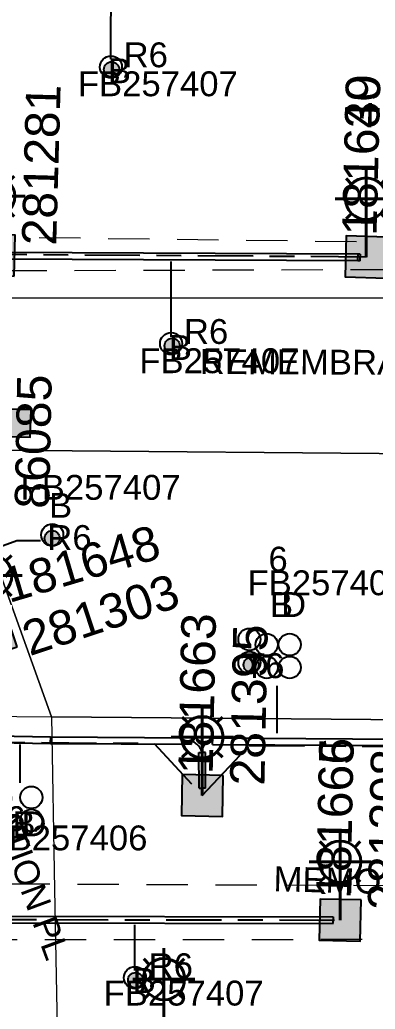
# Model space of a CAD drawing. Header units: metres. Extents: x 300268 to 302887, y 6172399 to 6173904.
# Drawn here: x 301360.8 to 301386.6, y 6173155.8 to 6173227.4 of the extents above; entities that cross this region are included whole.
import ezdxf
from ezdxf.enums import TextEntityAlignment as Align

# ---------------------------------------------------------------- set-up
doc = ezdxf.new("R2010")
doc.units = ezdxf.units.M
doc.linetypes.add('Cable Exist UG', pattern=[8.2, 4, -1.2, 1.8, -1.2])
doc.linetypes.add('Dash', pattern=[5, 3, -2])
doc.layers.get('0').update_dxf_attribs({"color": 6})
for name, color, linetype, lineweight in [('Cadastre Developer_SP_EXT', 9, 'Continuous', 5), ('Cadastre Land Parcels_SP_EXT', 9, 'Continuous', 5), ('Cadastre Roads_SP_EXT', 9, 'Continuous', 5)]:
    doc.layers.add(name, color=color, linetype=linetype, lineweight=lineweight)
for name, color, linetype in [('Duct_SP_EXT', 7, 'Continuous'), ('Equip_SP_SL_EXT', 7, 'Continuous'), ('Mains_SL_EXT', 7, 'Continuous'), ('SupportsUG_SP_LV_EXT', 7, 'Continuous'), ('SupportsUG_SP_LV_SL_EXT', 7, 'Continuous'), ('Trench_SP_EXT', 7, 'Continuous')]:
    doc.layers.add(name, color=color, linetype=linetype)
doc.styles.add('COLUMN_LABEL', font='arial.ttf')
doc.styles.add('iecARIAL', font='arial.ttf', dxfattribs={"height": 2})
doc.styles.add('POLE_LABEL', font='arial.ttf')
doc.styles.get("Standard").update_dxf_attribs({"font": 'arial.ttf'})

# ---------------------------------------------------------------- blocks, each defined once
blk = doc.blocks.new('COLUMN_EXT')
blk.add_hatch(color=256).paths.add_polyline_path([(-1.485, 1.485), (-1.485, -1.485), (1.485, -1.485), (1.485, 1.485)])
blk.add_lwpolyline([(-1.485, -1.485), (1.485, -1.485), (1.485, 1.485), (-1.485, 1.485)], close=True)
for tag, height, style, flags, p in [('ASSET_NUM', 2.5, 'COLUMN_LABEL', 8, (2, 2)), ('STRUCTURE_PLANT_NUMBER', 0.2, 'POLE_LABEL', 9, (1.813, 0.031)), ('STREET_CODE', 0.2, 'COLUMN_LABEL', 9, (1.813, -0.2))]:
    blk.add_attdef(tag, text='', height=height, dxfattribs=dict(style=style, flags=flags)).set_placement(p, align=Align.MIDDLE_LEFT)
at = {"flags": 9}
for tag, p in [('OWNED_BY', (1.813, -0.6)), ('STATE', (1.813, -0.8)), ('COLUMN_TYPE', (1.813, -0.4)), ('USAGE', (1.813, -1)), ('LEGEND', (1.813, -1.2)), ('LOCATION', (1.813, -1.4)), ('STREETNAME', (1.813, -1.6)), ('SUBURB', (1.813, -1.8)), ('NOTES', (1.813, -2))]:
    blk.add_attdef(tag, text='', height=0.2, dxfattribs=at).set_placement(p, align=Align.MIDDLE_LEFT)
at = {"flags": 1}
blk.add_attdef('Z', (1.813, -2.351), '', height=0.2, dxfattribs=at)
blk = doc.blocks.new('PILLAR_EXT')
blk.add_hatch(color=256).paths.add_polyline_path([(-2.475, 0.99), (-2.475, -0.99), (2.475, -0.99), (2.475, 0.99)])
blk.add_lwpolyline([(-2.475, -0.99), (2.475, -0.99), (2.475, 0.99), (-2.475, 0.99)], close=True)
at = {"style": 'iecARIAL', "flags": 8}
blk.add_attdef('ASSET_NUM', (1.5, 3.5), '', height=2.5, dxfattribs=at)
for tag, p, flags in [('OWNED_BY', (0, -0.2), 9), ('STATE', (0, -0.4), 9), ('SUPPORT_TYPE', (0, -0.6), 9), ('USAGE', (0, -0.8), 9), ('LEGEND', (0, -1), 9), ('LOCATION', (0, -1.2), 9), ('NOTES', (0, -1.4), 9), ('PARENT', (0, -1.6), 9), ('STREETNAME', (0, -1.8), 9), ('SUBURB', (0, -2), 1)]:
    blk.add_attdef(tag, p, '', height=0.2, dxfattribs=dict(flags=flags))
blk = doc.blocks.new('DUCT_EXT')
blk.add_circle((0, 0.8), 0.8)
at = {"flags": 1}
blk.add_attdef('Z', (0, 0), '', height=0.2, dxfattribs=at)
at = {"flags": 9}
for tag, p in [('DUCT_CODE', (0, 0)), ('XSECT_TYPE', (0, -0.2)), ('STATE', (0, -0.6)), ('FB_REFERENCE', (0, -0.4)), ('NOTES', (0, -0.8))]:
    blk.add_attdef(tag, text='', height=0.2, dxfattribs=at).set_placement(p, align=Align.MIDDLE_LEFT)
blk = doc.blocks.new('SL_LANTERN_EXT')
at = {"lineweight": 40}
for p, q in [((0, 1.968), (0, 6.468)), ((-1.459, 5.676), (-1.061, 5.278)), ((1.458, 5.676), (1.06, 5.278)), ((-2.25, 4.218), (2.25, 4.218)), ((-1.459, 2.759), (-1.061, 3.157)), ((1.458, 2.759), (1.06, 3.157)), ((0, 0), (0, 2.721))]:
    blk.add_line(p, q, dxfattribs=at)
blk.add_circle((0, 4.218), 1.5, dxfattribs=at)
at = {"style": 'iecARIAL', "flags": 8}
blk.add_attdef('ASSET_NUM', (1.5, 1.5), '', height=2.5, dxfattribs=at)
for tag, p, height, flags in [('CONSTRUCTED_VOLTAGE', (0.981, -0.653), 0.2, 9), ('CONTROL_TYPE', (0.981, -0.853), 0.2, 9), ('LANTERN_PURPOSE', (0.981, -1.053), 0.2, 9), ('LANTERN_TYPE', (0.981, -1.253), 0.2, 9), ('NO_PHASES', (0.981, -1.453), 0.2, 9), ('LNUMBER', (2.181, -3.253), 2.5, 8), ('OPERATING_VOLTAGE', (0.981, -1.653), 0.2, 9), ('ORIENTATION', (0.981, -1.853), 0.2, 9), ('OWNED_BY', (0.981, -2.053), 0.2, 9), ('STATE', (0.981, -2.253), 0.2, 9), ('CEXIST', (0.981, -2.653), 0.2, 9), ('CNEW', (0.981, -2.853), 0.2, 9), ('CNUMBER', (0.981, -3.053), 0.2, 9), ('USAGE', (0.981, -2.453), 0.2, 9), ('CREMOVE', (0.981, -3.253), 0.2, 9), ('CREPLACE', (0.981, -3.453), 0.2, 9), ('LKINGHEIGHT', (0.981, -3.653), 0.2, 9), ('LBRACKET', (0.981, -3.853), 0.2, 9), ('LBRACKETVOCAB', (0.981, -4.053), 0.2, 9), ('LCATEGORY', (0.981, -4.253), 0.2, 9), ('LCHARGE1', (0.981, -4.453), 0.2, 9), ('LCHARGE1PERCENT', (0.981, -4.653), 0.2, 9), ('LCHARGE2', (0.981, -4.853), 0.2, 9), ('LCHARGE2PERCENT', (0.981, -5.053), 0.2, 9), ('LCHARGE3', (0.981, -5.253), 0.2, 9), ('LCHARGE3PERCENT', (0.981, -5.453), 0.2, 9), ('LEXIST', (0.981, -5.653), 0.2, 9), ('LLAMP', (0.981, -5.853), 0.2, 9), ('LLAMPVOCAB', (0.981, -6.053), 0.2, 9), ('LMAST', (0.981, -6.253), 0.2, 9), ('LMASTVOCAB', (0.981, -6.453), 0.2, 9), ('LNEW', (0.981, -6.653), 0.2, 9), ('LANTNUMBER', (0.981, -6.853), 0.2, 9), ('LOUTREACH', (0.981, -7.253), 0.2, 9), ('LOUTREACHVOCAB', (0.981, -7.453), 0.2, 9), ('LRATECODE', (0.981, -7.653), 0.2, 9), ('LREMOVE', (0.981, -7.853), 0.2, 9), ('LREPLACE', (0.981, -8.053), 0.2, 9), ('LTYPE', (0.981, -8.253), 0.2, 9), ('LTYPEVOCAB', (0.981, -8.453), 0.2, 9), ('LEGEND', (0.981, -8.653), 0.2, 9), ('STREETNAME', (0.981, -9.253), 0.2, 9), ('SUBURB', (0.981, -9.453), 0.2, 1), ('LOCATION', (0.981, -8.853), 0.2, 9), ('NOTES', (0.981, -9.053), 0.2, 9)]:
    blk.add_attdef(tag, p, '', height=height, dxfattribs=dict(flags=flags))
blk = doc.blocks.new('CABLE_LARGE_EXT')
h = blk.add_hatch(color=256)
edge = h.paths.add_edge_path()
edge.add_arc((0, 0.55), 0.55, 0, 360)
blk.add_circle((0, 0.55), 0.55)
at = {"flags": 1}
blk.add_attdef('Z', (0, 0), '', height=0.2, dxfattribs=at)
at = {"flags": 9}
for tag, p in [('COND_CODE', (0, 0)), ('XSECT_SIZE', (0, -0.6)), ('STATE', (0, -0.4)), ('FB_REFERENCE', (0, -0.2)), ('NOTES', (0, -0.8))]:
    blk.add_attdef(tag, text='', height=0.2, dxfattribs=at).set_placement(p, align=Align.MIDDLE_LEFT)

msp = doc.modelspace()

# ---------------------------------------------------------------- linework, layer by layer
at = {"layer": 'Cadastre Developer_SP_EXT', "linetype": 'Dash'}
for points in [[(301352.15, 6173216.382), (301352.21, 6173211.742), (301392.71, 6173211.223), (301392.815, 6173216.229)], [(301392.692, 6173204.042), (301392.759, 6173209.287), (301355.267, 6173209.185), (301355.098, 6173204.342), (301352.964, 6173204.351)], [(301392.981, 6173164.67), (301320.714, 6173164.993)], [(301317.132, 6173161.155), (301322.612, 6173160.772), (301389.904, 6173160.825), (301393.665, 6173162.369)]]:
    msp.add_lwpolyline(points, dxfattribs=at)
at = {"layer": 'Cadastre Land Parcels_SP_EXT', "linetype": 'Continuous'}
msp.add_lwpolyline([(301393.967, 6173178.558), (301394.099, 6173194.205), (301392.416, 6173195.924), (301359.012, 6173196.215), (301357.116, 6173193.535), (301363.095, 6173176.918), (301392.046, 6173176.679), (301393.967, 6173178.558)], close=True, dxfattribs=at)
at = {"layer": 'Cadastre Roads_SP_EXT', "linetype": 'Continuous'}
for points in [[(301393.509, 6173271.898), (301328.545, 6173272.479), (301352.134, 6173207.231), (301392.128, 6173207.234), (301393.509, 6173271.898)], [(301392.279, 6173201.308), (301392.128, 6173207.234), (301352.134, 6173207.231), (301355.083, 6173202.505), (301359.012, 6173196.215), (301392.416, 6173195.924), (301392.279, 6173201.308)], [(301357.116, 6173193.535), (301352.33, 6173193.442), (301345.494, 6173193.309), (301350.263, 6173180.068), (301350.247, 6173177.039), (301355.539, 6173176.99), (301363.095, 6173176.918), (301357.116, 6173193.535)], [(301395, 6173164.275), (301392.046, 6173176.679), (301363.095, 6173176.918), (301363.32, 6173164.415), (301363.548, 6173151.914), (301398.016, 6173151.614), (301395, 6173164.275)]]:
    msp.add_lwpolyline(points, close=True, dxfattribs=at)
at = {"layer": 'Duct_SP_EXT'}
for p, q in [((301385.309, 6173210.409), (301359.435, 6173210.514)), ((301385.307, 6173209.929), (301385.308, 6173210.169)), ((301385.309, 6173210.409), (301385.308, 6173210.169)), ((301385.463, 6173210.409), (301385.309, 6173210.409)), ((301385.461, 6173209.929), (301385.462, 6173210.169)), ((301385.463, 6173210.409), (301385.462, 6173210.169)), ((301385.307, 6173209.929), (301359.433, 6173210.034)), ((301385.461, 6173209.929), (301385.307, 6173209.929)), ((301352.629, 6173175.144), (301363.015, 6173175)), ((301352.636, 6173175.624), (301363.021, 6173175.48)), ((301363.015, 6173175), (301363.018, 6173175.24)), ((301363.016, 6173175), (301363.018, 6173175.24)), ((301363.016, 6173175), (301373.238, 6173174.934)), ((301363.021, 6173175.48), (301363.018, 6173175.24)), ((301363.02, 6173175.48), (301363.018, 6173175.24)), ((301363.02, 6173175.48), (301373.241, 6173175.414)), ((301373.238, 6173174.934), (301373.239, 6173175.174)), ((301373.241, 6173175.414), (301373.239, 6173175.174)), ((301374.775, 6173174.924), (301374.776, 6173175.164)), ((301374.778, 6173175.404), (301374.776, 6173175.164)), ((301374.778, 6173175.404), (301391.98, 6173175.293)), ((301373.789, 6173171.76), (301373.782, 6173174.33)), ((301373.782, 6173174.33), (301374.022, 6173174.33)), ((301374.262, 6173174.331), (301374.022, 6173174.33)), ((301374.269, 6173171.762), (301374.262, 6173174.331)), ((301374.775, 6173174.924), (301391.977, 6173174.813)), ((301373.789, 6173171.76), (301374.029, 6173171.761)), ((301374.269, 6173171.762), (301374.029, 6173171.761)), ((301355.48, 6173162.501), (301383.518, 6173162.456)), ((301383.517, 6173161.976), (301383.518, 6173162.216)), ((301383.518, 6173162.456), (301383.518, 6173162.216)), ((301355.479, 6173162.021), (301383.517, 6173161.976))]:
    msp.add_line(p, q, dxfattribs=at)
for points in [[(301367.409, 6173224.515), (301367.409, 6173226.509), (301367.417, 6173228.723)], [(301371.759, 6173204.411), (301371.759, 6173206.218), (301371.771, 6173208.774), (301371.776, 6173209.867)], [(301362.296, 6173189.665), (301360.581, 6173189.665), (301357.449, 6173188.529)], [(301379.435, 6173179.161), (301379.435, 6173177.261), (301379.426, 6173175.743)], [(301360.83, 6173172.143), (301360.83, 6173173.613), (301360.83, 6173174.914)], [(301369.141, 6173158.553), (301369.141, 6173160.308), (301369.144, 6173161.866)]]:
    msp.add_lwpolyline(points, dxfattribs=at)
at = {"layer": 'Mains_SL_EXT', "linetype": 'Cable Exist UG'}
for points in [[(301385.905, 6173210.2), (301358.937, 6173210.378)], [(301374.03, 6173171.232), (301377.428, 6173174.857), (301392.84, 6173174.734), (301395.936, 6173177.765), (301395.937, 6173184.096)], [(301351.71, 6173181.866), (301354.213, 6173180.83), (301354.17, 6173175.109), (301370.527, 6173174.998), (301374.03, 6173171.232)], [(301355.013, 6173162.262), (301384.016, 6173162.215)]]:
    msp.add_lwpolyline(points, dxfattribs=at)
at = {"layer": 'Trench_SP_EXT', "linetype": 'Cable Exist UG'}
for points in [[(301373.239, 6173175.174, -0.237792), (301374.022, 6173174.33)], [(301374.776, 6173175.164, 0.476159), (301374.022, 6173174.33)]]:
    msp.add_lwpolyline(points, format="xyb", dxfattribs=at)

# ---------------------------------------------------------------- block references
at = {"layer": 'Duct_SP_EXT'}
for name, p in [('DUCT_EXT', (301367.405, 6173223.143)), ('CABLE_LARGE_EXT', (301367.451, 6173223.226)), ('DUCT_EXT', (301371.769, 6173203.135)), ('CABLE_LARGE_EXT', (301371.843, 6173203.222)), ('DUCT_EXT', (301363.15, 6173189.29)), ('CABLE_LARGE_EXT', (301363.149, 6173189.292)), ('DUCT_EXT', (301377.445, 6173181.723)), ('DUCT_EXT', (301378.692, 6173181.35)), ('DUCT_EXT', (301380.363, 6173181.354)), ('DUCT_EXT', (301377.445, 6173180.042)), ('CABLE_LARGE_EXT', (301377.568, 6173180.137)), ('DUCT_EXT', (301378.695, 6173179.696)), ('DUCT_EXT', (301380.363, 6173179.696)), ('DUCT_EXT', (301361.632, 6173170.285)), ('DUCT_EXT', (301361.632, 6173168.63)), ('DUCT_EXT', (301369.144, 6173157.24)), ('CABLE_LARGE_EXT', (301369.193, 6173157.31))]:
    msp.add_blockref(name, p, dxfattribs=at)
at = {"layer": 'Equip_SP_SL_EXT'}
ref = msp.add_blockref('SL_LANTERN_EXT', (301358.937, 6173210.378), dxfattribs=at)
ref.add_attrib('ASSET_NUM', '181642', dxfattribs={"layer": '0', "height": 2.5, "rotation": 88.58344, "style": 'iecARIAL'}).set_placement((301360.437, 6173211.878), align=Align.BOTTOM_LEFT)
ref = msp.add_blockref('SL_LANTERN_EXT', (301358.937, 6173210.378), dxfattribs=at)
ref.add_attrib('ASSET_NUM', '181641', dxfattribs={"layer": '0', "height": 2.5, "rotation": 88.58344, "style": 'iecARIAL'}).set_placement((301360.437, 6173211.878), align=Align.BOTTOM_LEFT)
ref = msp.add_blockref('SL_LANTERN_EXT', (301385.905, 6173210.2), dxfattribs=at)
ref.add_attrib('ASSET_NUM', '181640', dxfattribs={"layer": '0', "height": 2.5, "rotation": 88.58344, "style": 'iecARIAL'}).set_placement((301387.405, 6173211.7), align=Align.BOTTOM_LEFT)
ref = msp.add_blockref('SL_LANTERN_EXT', (301385.905, 6173210.2), dxfattribs=at)
ref.add_attrib('ASSET_NUM', '181639', dxfattribs={"layer": '0', "height": 2.5, "rotation": 88.58344, "style": 'iecARIAL'}).set_placement((301387.405, 6173211.7), align=Align.BOTTOM_LEFT)
ref = msp.add_blockref('SL_LANTERN_EXT', (301358.729, 6173182.93), dxfattribs=at)
ref.add_attrib('ASSET_NUM', '181648', dxfattribs={"layer": '0', "height": 2.5, "rotation": 16.55626, "style": 'iecARIAL'}).set_placement((301360.229, 6173184.43), align=Align.BOTTOM_LEFT)
ref = msp.add_blockref('SL_LANTERN_EXT', (301374.03, 6173171.232), dxfattribs=at)
ref.add_attrib('ASSET_NUM', '181663', dxfattribs={"layer": '0', "height": 2.5, "rotation": 88.80503, "style": 'iecARIAL'}).set_placement((301375.53, 6173172.732), align=Align.BOTTOM_LEFT)
ref = msp.add_blockref('SL_LANTERN_EXT', (301384.016, 6173162.215), dxfattribs=at)
ref.add_attrib('ASSET_NUM', '181665', dxfattribs={"layer": '0', "height": 2.5, "rotation": 88.80503, "style": 'iecARIAL'}).set_placement((301385.516, 6173163.715), align=Align.BOTTOM_LEFT)
ref = msp.add_blockref('SL_LANTERN_EXT', (301384.016, 6173162.215), dxfattribs=at)
ref.add_attrib('ASSET_NUM', '181666', dxfattribs={"layer": '0', "height": 2.5, "rotation": 88.80503, "style": 'iecARIAL'}).set_placement((301385.516, 6173163.715), align=Align.BOTTOM_LEFT)
ref = msp.add_blockref('SL_LANTERN_EXT', (301371.247, 6173153.722), dxfattribs=at)
ref.add_attrib('ASSET_NUM', '181664', dxfattribs={"layer": '0', "height": 2.5, "rotation": 88.80503, "style": 'iecARIAL'}).set_placement((301372.747, 6173155.222), align=Align.BOTTOM_RIGHT)
at = {"layer": 'SupportsUG_SP_LV_EXT'}
ref = msp.add_blockref('PILLAR_EXT', (301359.114, 6173198.222), dxfattribs=dict(at, rotation=358.486691139105))
ref.add_attrib('ASSET_NUM', '86085', dxfattribs={"layer": '0', "height": 2.5, "rotation": 88.87996, "style": 'iecARIAL'}).set_placement((301360.614, 6173201.722), align=Align.TOP_RIGHT)
at = {"layer": 'SupportsUG_SP_LV_SL_EXT'}
ref = msp.add_blockref('COLUMN_EXT', (301358.937, 6173210.328), dxfattribs=dict(at, rotation=88.4025676675522))
ref.add_attrib('ASSET_NUM', '281281', dxfattribs={"layer": '0', "height": 2.5, "rotation": 88.40227, "style": 'COLUMN_LABEL'}).set_placement((301360.937, 6173211.078), align=Align.TOP_LEFT)
ref = msp.add_blockref('COLUMN_EXT', (301385.905, 6173210.2), dxfattribs=dict(at, rotation=88.4025676675522))
ref.add_attrib('ASSET_NUM', '281282', dxfattribs={"layer": '0', "height": 2.5, "rotation": 88.40227, "style": 'COLUMN_LABEL'}).set_placement((301387.905, 6173210.95), align=Align.TOP_LEFT)
ref = msp.add_blockref('COLUMN_EXT', (301358.729, 6173182.93), dxfattribs=dict(at, rotation=108.6918893244895))
ref.add_attrib('ASSET_NUM', '281303', dxfattribs={"layer": '0', "height": 2.5, "rotation": 18.26485, "style": 'COLUMN_LABEL'}).set_placement((301360.729, 6173183.68), align=Align.TOP_LEFT)
ref = msp.add_blockref('COLUMN_EXT', (301374.03, 6173171.232), dxfattribs=dict(at, rotation=178.6963547456866))
ref.add_attrib('ASSET_NUM', '281395', dxfattribs={"layer": '0', "height": 2.5, "rotation": 88.80503, "style": 'COLUMN_LABEL'}).set_placement((301376.03, 6173171.982), align=Align.TOP_LEFT)
ref = msp.add_blockref('COLUMN_EXT', (301384.016, 6173162.215), dxfattribs=dict(at, rotation=178.6963547456866))
ref.add_attrib('ASSET_NUM', '281398', dxfattribs={"layer": '0', "height": 2.5, "rotation": 88.80503, "style": 'COLUMN_LABEL'}).set_placement((301386.016, 6173162.965), align=Align.TOP_LEFT)

# ---------------------------------------------------------------- texts
at = {"layer": 'Cadastre Land Parcels_SP_EXT'}
msp.add_text('6', height=1.8, dxfattribs=at).set_placement((301378.822, 6173187.433))
at = {"layer": 'Cadastre Roads_SP_EXT'}
for s, rotation, p in [('REMEMBRANCE LANE', 359.73401, (301373.842, 6173201.736)), ('COMMEMORATION PL', 290.19956, (301353.441, 6173184.471)), ('MEMORIAL DR', 358.56927, (301379.171, 6173164.302))]:
    msp.add_text(s, height=1.8, rotation=rotation, dxfattribs=at).set_placement(p)
at = {"layer": 'Duct_SP_EXT'}
for s, p in [('R6', (301368.323, 6173223.932)), ('B', (301367.182, 6173222.774)), ('FB257407', (301365.002, 6173221.835)), ('R6', (301372.696, 6173203.91)), ('B', (301371.597, 6173202.746)), ('FB257407', (301369.464, 6173201.793)), ('FB257407', (301360.852, 6173192.629)), ('B', (301362.916, 6173191.326)), ('R6', (301362.792, 6173188.998)), ('FB257407', (301377.299, 6173185.722)), ('B', (301378.931, 6173184.146)), ('D', (301379.735, 6173184.147)), ('T6', (301377.048, 6173179.721)), ('T6', (301358.268, 6173168.653)), ('B', (301360.261, 6173168.278)), ('D', (301360.92, 6173168.278)), ('FB257406', (301358.448, 6173167.259)), ('R6', (301370.136, 6173158.006)), ('B', (301368.977, 6173156.942)), ('FB257407', (301366.872, 6173156.027))]:
    msp.add_text(s, height=1.8, dxfattribs=at).set_placement(p)

doc.saveas('drawing.dxf')
